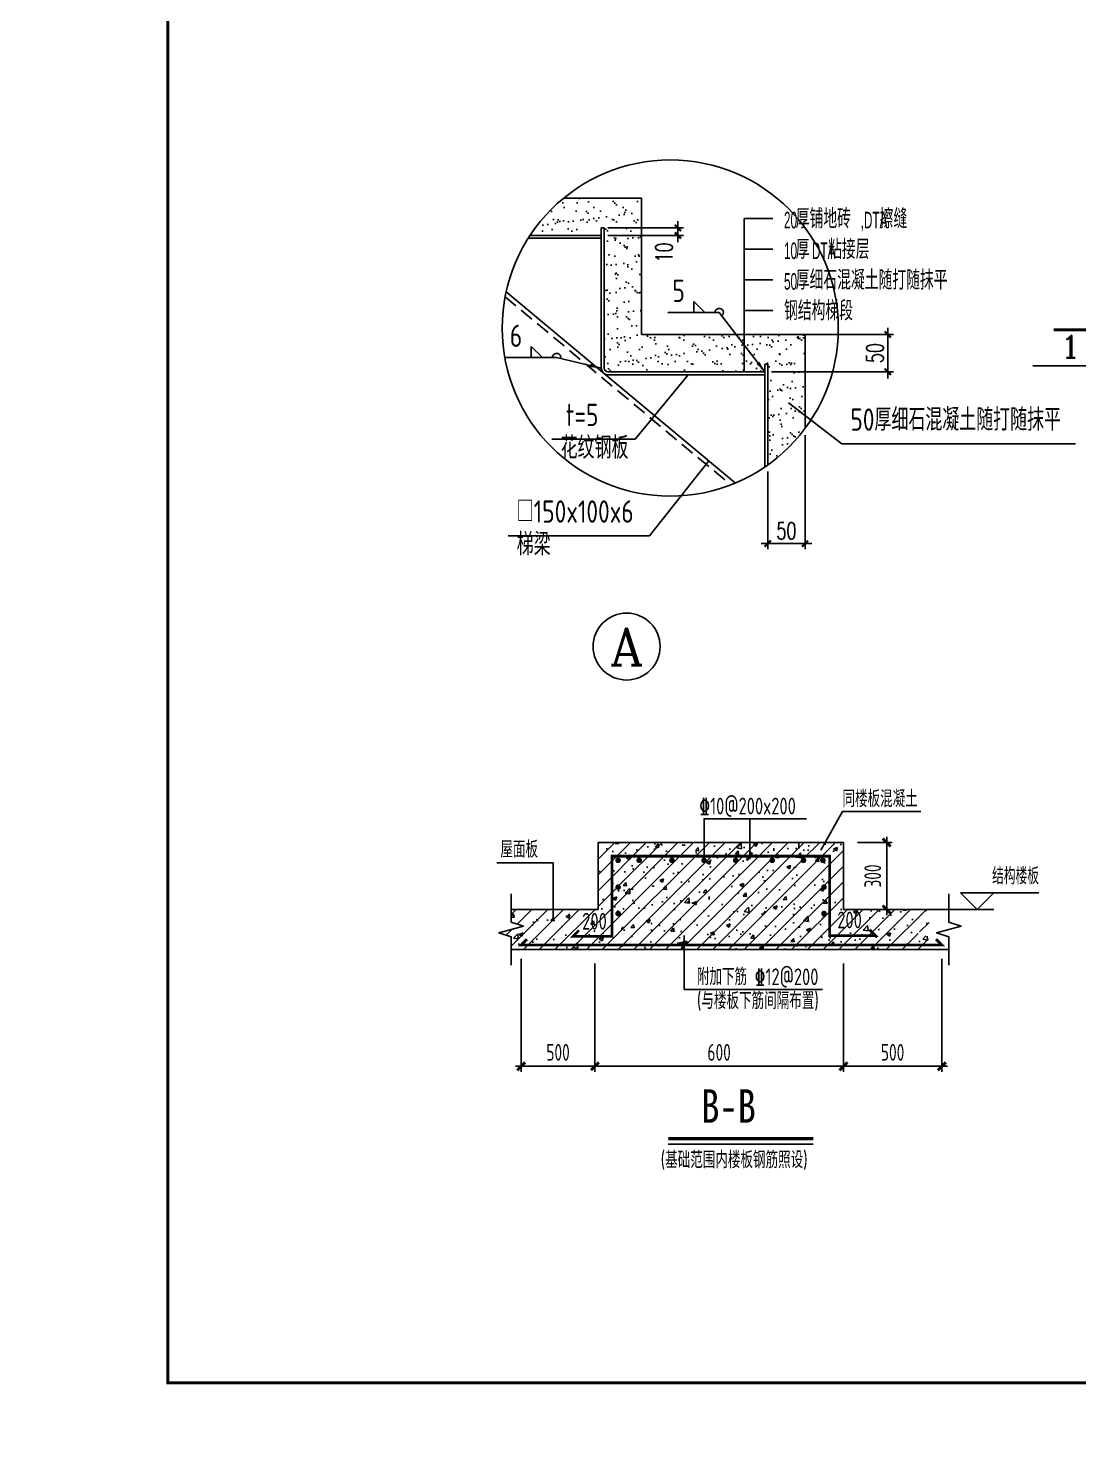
# Model space of a CAD drawing. Extents: x 458696 to 839151, y -191463 to 35158.
# Drawn here: x 505277 to 514694, y -181309 to -168670 of the extents above; entities that cross this region are included whole.
import ezdxf
from ezdxf.enums import TextEntityAlignment as Align

# ---------------------------------------------------------------- set-up
doc = ezdxf.new("R2010")
doc.units = 0
doc.header["$LTSCALE"] = 500
doc.linetypes.add('HIDDEN', pattern=[0.375, 0.25, -0.125])
doc.layers.get('0').update_dxf_attribs({"linetype": 'CONTINUOUS'})
doc.layers.get('Defpoints').update_dxf_attribs({"color": 167, "linetype": 'CONTINUOUS'})
for name, color, linetype in [('01-标注_符号', 200, 'CONTINUOUS'), ('02-TEXT_标注', 130, 'CONTINUOUS'), ('AXIS_TEXT', 7, 'CONTINUOUS'), ('DIM', 3, 'CONTINUOUS'), ('PUB_DIM', 3, 'CONTINUOUS'), ('REIN', 1, 'CONTINUOUS'), ('TEXT', 7, 'CONTINUOUS'), ('THIN', 7, 'CONTINUOUS'), ('实体', 7, 'CONTINUOUS'), ('尺寸', 3, 'CONTINUOUS'), ('文字', 7, 'CONTINUOUS'), ('标注', 1, 'CONTINUOUS'), ('虚线', 4, 'HIDDEN'), ('辅助', 8, 'CONTINUOUS')]:
    doc.layers.add(name, color=color, linetype=linetype)
doc.styles.add('_TCH_DIM', font='ros.shx', dxfattribs={"width": 0.8, "bigfont": 'jd.shx'})
doc.styles.add('COMPLEX', font='COMPLEX')
doc.styles.add('DIM_FONT', font='SIMPLEX', dxfattribs={"width": 0.7, "bigfont": 'GBCBIG'})
doc.styles.add('TSSD_Dimension', font='tssdeng.shx', dxfattribs={"width": 0.7, "bigfont": 'TSSDCHN.SHX'})
doc.styles.add('TSSD_Label', font='Tssdeng.shx', dxfattribs={"width": 0.7, "bigfont": 'Hztxt.shx'})
doc.styles.add('TSSD_Rein', font='Tssdeng.shx', dxfattribs={"width": 0.7, "bigfont": 'hztxt.shx'})
doc.styles.add('宋体', font='', dxfattribs={"width": 0.9})
doc.styles.add('标注', font='romans.shx', dxfattribs={"width": 0.8})
doc.styles.add('说明', font='tssdeng.shx', dxfattribs={"width": 0.8, "bigfont": 'tssdchn.shx'})
doc.styles.add('轴线', font='COMPLEX.shx')
doc.styles.get('宋体').set_extended_font_data('SimSun')
doc.dimstyles.new('dim-15', dxfattribs={"dimscale": 15, "dimtxt": 3, "dimasz": 2, "dimexe": 2, "dimexo": 1.5, "dimgap": 1, "dimtad": 1, "dimdec": 0, "dimdsep": 46, "dimtxsty": '标注', "dimcen": 2.5, "dimclrd": 256, "dimclre": 256, "dimclrt": 6, "dimadec": 1, "dimazin": 2, "dimtfac": 1, "dimtdec": 0, "dimtmove": 0, "dimatfit": 3, "dimfxl": 1, "dimlwd": -1, "dimlwe": -1, "dimarcsym": 0})
doc.dimstyles.new('DIMN50', dxfattribs={"dimscale": 0.5, "dimtxt": 300, "dimasz": 0.8, "dimexe": 100, "dimexo": 120, "dimgap": 80, "dimtad": 1, "dimdec": 0, "dimrnd": 1, "dimzin": 0, "dimdsep": 46, "dimtxsty": 'DIM_FONT', "dimblk": '_dimx', "dimcen": 0.09, "dimclrd": 3, "dimclre": 3, "dimclrt": 7, "dimadec": 0, "dimazin": 0, "dimtfac": 1, "dimtdec": 0, "dimtix": 1, "dimtmove": 2, "dimatfit": 3, "dimldrblk": '_dimx', "dimfxl": 70, "dimtolj": 1, "dimtzin": 0, "dimarcsym": 0})
doc.dimstyles.new('TSSD_50_50', dxfattribs={"dimtxt": 150, "dimasz": 50, "dimexe": 50, "dimexo": 125, "dimgap": 50, "dimtad": 1, "dimdec": 0, "dimzin": 0, "dimdsep": 46, "dimtxsty": 'TSSD_Dimension', "dimblk": 'ARCHTICK', "dimblk1": 'ARCHTICK', "dimblk2": 'ARCHTICK', "dimcen": 0, "dimdle": 50, "dimclrt": 7, "dimadec": 0, "dimazin": 0, "dimtfac": 1, "dimtdec": 0, "dimtix": 1, "dimtmove": 2, "dimatfit": 3, "dimfxl": 1, "dimtolj": 1, "dimtzin": 0, "dimarcsym": 0})

# ---------------------------------------------------------------- blocks, each defined once
blk = doc.blocks.new('图框-A1')
for points, const_width in [([(0, 0), (841, 0), (841, 594), (0, 594)], 0.05), ([(766, 584), (25, 584), (25, 10), (766, 10)], 0.5)]:
    blk.add_lwpolyline(points, close=True, dxfattribs=dict(const_width=const_width))
blk = doc.blocks.new('_dimx')
blk.add_line((-150, 0), (150, 0))
at = {"const_width": 50}
blk.add_lwpolyline([(-70, -70), (70, 70)], dxfattribs=at)
blk = doc.blocks.new('*D1076')
at = {"layer": 'Defpoints', "color": 0, "transparency": 16777216}
for p in [(511880, -171414), (512982, -171414), (511880, -171748)]:
    blk.add_point(p, dxfattribs=at)
at = {"layer": 'PUB_DIM', "color": 3, "lineweight": -2, "transparency": 16777216}
for p, q in [((511940, -171414), (513032, -171414)), ((512982, -171747), (512982, -171415)), ((511940, -171748), (513032, -171748))]:
    blk.add_line(p, q, dxfattribs=at)
at = {"layer": 'PUB_DIM', "color": 3, "lineweight": -2, "transparency": 16777216, "xscale": 0.4, "yscale": 0.4, "zscale": 0.4}
for p, rotation in [((512982, -171414), 90), ((512982, -171748), 270)]:
    blk.add_blockref('_dimx', p, dxfattribs=dict(at, rotation=rotation))
at = {"layer": 'PUB_DIM', "color": 7, "transparency": 16777216, "insert": (512867, -171581), "char_height": 150, "attachment_point": 5, "rotation": 90, "style": 'DIM_FONT'}
blk.add_mtext('\\A1;50', dxfattribs=at)
blk = doc.blocks.new('*D1077')
at = {"layer": 'Defpoints', "color": 0, "transparency": 16777216}
for p in [(510413, -170459), (510413, -170526), (511101, -170526)]:
    blk.add_point(p, dxfattribs=at)
at = {"layer": 'PUB_DIM', "color": 3, "lineweight": -2, "transparency": 16777216}
for p, q in [((510473, -170459), (511151, -170459)), ((511101, -170458), (511101, -170458)), ((511101, -170459), (511101, -170526)), ((510473, -170526), (511151, -170526)), ((511101, -170526), (511101, -170526))]:
    blk.add_line(p, q, dxfattribs=at)
at = {"layer": 'PUB_DIM', "color": 3, "lineweight": -2, "transparency": 16777216, "xscale": 0.4, "yscale": 0.4, "zscale": 0.4}
for p, rotation in [((511101, -170459), 270), ((511101, -170526), 90)]:
    blk.add_blockref('_dimx', p, dxfattribs=dict(at, rotation=rotation))
at = {"layer": 'PUB_DIM', "color": 7, "transparency": 16777216, "insert": (510976, -170679), "char_height": 150, "attachment_point": 5, "rotation": 90, "style": 'DIM_FONT'}
blk.add_mtext('\\A1;10', dxfattribs=at)
blk = doc.blocks.new('_AXISO')
blk.add_circle((0, 0), 0.5)
at = {"layer": 'AXIS_TEXT', "style": 'COMPLEX', "width": 1.041667}
blk.add_attdef('A', text='', height=0.56, dxfattribs=at).set_placement((-0.25, -0.28), (0.25, -0.28), align=Align.FIT)
blk = doc.blocks.new('*D1078')
at = {"layer": 'Defpoints', "color": 0, "transparency": 16777216}
for p in [(512240, -172257), (511906, -172583), (512240, -173288)]:
    blk.add_point(p, dxfattribs=at)
at = {"layer": 'PUB_DIM', "color": 3, "lineweight": -2, "transparency": 16777216}
for p, q in [((512240, -172317), (512240, -173338)), ((511906, -172643), (511906, -173338)), ((511907, -173288), (512239, -173288))]:
    blk.add_line(p, q, dxfattribs=at)
at = {"layer": 'PUB_DIM', "color": 3, "lineweight": -2, "transparency": 16777216, "xscale": 0.4, "yscale": 0.4, "zscale": 0.4, "rotation": 180}
blk.add_blockref('_dimx', (511906, -173288), dxfattribs=at)
at = {"layer": 'PUB_DIM', "color": 3, "lineweight": -2, "transparency": 16777216, "xscale": 0.4, "yscale": 0.4, "zscale": 0.4}
blk.add_blockref('_dimx', (512240, -173288), dxfattribs=at)
at = {"layer": 'PUB_DIM', "color": 7, "transparency": 16777216, "insert": (512073, -173173), "char_height": 150, "attachment_point": 5, "style": 'DIM_FONT'}
blk.add_mtext('\\A1;50', dxfattribs=at)
blk = doc.blocks.new('_ArchTick')
at = {"color": 0, "const_width": 0.5}
blk.add_lwpolyline([(-0.71, -0.71), (0.71, 0.71)], dxfattribs=at)
blk = doc.blocks.new('*D1107')
at = {"layer": 'Defpoints', "color": 0, "transparency": 16777216}
for p in [(510357, -176926), (512584, -176926), (512584, -177971)]:
    blk.add_point(p, dxfattribs=at)
at = {"layer": 'DIM', "color": 0, "lineweight": -2, "transparency": 16777216}
for p, q in [((510357, -177051), (510357, -178021)), ((512584, -177051), (512584, -178021)), ((510307, -177971), (512634, -177971))]:
    blk.add_line(p, q, dxfattribs=at)
at = {"layer": 'DIM', "color": 0, "lineweight": -2, "transparency": 16777216, "xscale": 50, "yscale": 50, "zscale": 50, "rotation": 180}
blk.add_blockref('_ArchTick', (510357, -177971), dxfattribs=at)
at = {"layer": 'DIM', "color": 0, "lineweight": -2, "transparency": 16777216, "xscale": 50, "yscale": 50, "zscale": 50}
blk.add_blockref('_ArchTick', (512584, -177971), dxfattribs=at)
at = {"layer": 'DIM', "color": 7, "transparency": 16777216, "insert": (511470, -177846), "char_height": 150, "attachment_point": 5, "style": 'TSSD_Dimension'}
blk.add_mtext('\\A1;600', dxfattribs=at)
blk = doc.blocks.new('*D1108')
at = {"layer": 'Defpoints', "color": 0, "transparency": 16777216}
for p in [(512584, -175966), (512584, -176566), (512972, -176566)]:
    blk.add_point(p, dxfattribs=at)
at = {"layer": 'DIM', "color": 0, "lineweight": -2, "transparency": 16777216}
for p, q in [((512972, -175916), (512972, -176616)), ((512709, -175966), (513022, -175966)), ((512709, -176566), (513022, -176566))]:
    blk.add_line(p, q, dxfattribs=at)
at = {"layer": 'DIM', "color": 0, "lineweight": -2, "transparency": 16777216, "xscale": 50, "yscale": 50, "zscale": 50}
for p, rotation in [((512972, -175966), 90), ((512972, -176566), 270)]:
    blk.add_blockref('_ArchTick', p, dxfattribs=dict(at, rotation=rotation))
at = {"layer": 'DIM', "color": 7, "transparency": 16777216, "insert": (512847, -176266), "char_height": 150, "attachment_point": 5, "rotation": 90, "style": 'TSSD_Dimension'}
blk.add_mtext('\\A1;300', dxfattribs=at)
blk = doc.blocks.new('*D1115')
at = {"layer": 'Defpoints', "color": 0, "transparency": 16777216}
for p in [(512584, -176926), (513466, -176884), (513466, -177971)]:
    blk.add_point(p, dxfattribs=at)
at = {"layer": 'DIM', "color": 0, "lineweight": -2, "transparency": 16777216}
for p, q in [((512584, -177051), (512584, -178021)), ((513466, -177009), (513466, -178021)), ((512534, -177971), (513516, -177971))]:
    blk.add_line(p, q, dxfattribs=at)
at = {"layer": 'DIM', "color": 0, "lineweight": -2, "transparency": 16777216, "xscale": 50, "yscale": 50, "zscale": 50, "rotation": 180}
blk.add_blockref('_ArchTick', (512584, -177971), dxfattribs=at)
at = {"layer": 'DIM', "color": 0, "lineweight": -2, "transparency": 16777216, "xscale": 50, "yscale": 50, "zscale": 50}
blk.add_blockref('_ArchTick', (513466, -177971), dxfattribs=at)
at = {"layer": 'DIM', "color": 7, "transparency": 16777216, "insert": (513025, -177846), "char_height": 150, "attachment_point": 5, "style": 'TSSD_Dimension'}
blk.add_mtext('\\A1;500', dxfattribs=at)
blk = doc.blocks.new('*D1116')
at = {"layer": 'Defpoints', "color": 0, "transparency": 16777216}
for p in [(509695, -176884), (510357, -176926), (509695, -177971)]:
    blk.add_point(p, dxfattribs=at)
at = {"layer": 'DIM', "color": 0, "lineweight": -2, "transparency": 16777216}
for p, q in [((509695, -177009), (509695, -178021)), ((510357, -177051), (510357, -178021)), ((510407, -177971), (509645, -177971))]:
    blk.add_line(p, q, dxfattribs=at)
at = {"layer": 'DIM', "color": 0, "lineweight": -2, "transparency": 16777216, "xscale": 50, "yscale": 50, "zscale": 50, "rotation": 180}
blk.add_blockref('_ArchTick', (509695, -177971), dxfattribs=at)
at = {"layer": 'DIM', "color": 0, "lineweight": -2, "transparency": 16777216, "xscale": 50, "yscale": 50, "zscale": 50}
blk.add_blockref('_ArchTick', (510357, -177971), dxfattribs=at)
at = {"layer": 'DIM', "color": 7, "transparency": 16777216, "insert": (510026, -177846), "char_height": 150, "attachment_point": 5, "style": 'TSSD_Dimension'}
blk.add_mtext('\\A1;500', dxfattribs=at)

msp = doc.modelspace()

# ---------------------------------------------------------------- hatches: boundary and pattern name
h = msp.add_hatch()
h.set_pattern_fill('AN31C', color=251, scale=500, style=0)
h.set_pattern_definition([(45, (286743.84, 90410.82), (-70.710678, 70.710678), []), (50, (286743.84, 90410.82), (358.6301, -31.37607), [37.5, -412.5]), (355, (286743.84, 90410.82), (-69.37567, 376.09607), [30, -330]), (100.4514, (286773.73, 90408.2), (289.2547, 344.71977), [31.8701, -350.57106]), (46.1842, (286743.84, 90510.82), (533.6205, -82.7595), [56.25, -618.75]), (96.6356, (286788.3, 90503.93), (467.33135, 487.0589), [47.80514, -525.8565]), (351.1842, (286743.84, 90510.8), (467.331, 487.0593), [45, -495]), (21, (286793.84, 90485.82), (298.45353, -201.30945), [37.5, -412.5]), (326, (286793.84, 90485.82), (121.65767, 362.57502), [30, -330]), (71.4514, (286818.7, 90469.05), (420.1113, 161.26525), [31.8701, -350.57106]), (37.5, (286743.84, 90410.82), (6.07993, 166.446927), [0, -326, 0, -335, 0, -331.25]), (7.5, (286743.84, 90410.82), (131.53477, 197.20586), [0, -191, 0, -318.5, 0, -126.25]), (327.5, (286632.34, 90410.82), (266.91122, -11.277436), [0, -125, 0, -390, 0, -517.5]), (317.5, (286582.34, 90410.82), (291.59308, 50.05249), [0, -162.5, 0, -259, 0, -367.5])])
h.paths.add_polyline_path([(511335.002, -176088.386), (511335.002, -176113.386, -0.414213562), (511347.502, -176125.886, -1), (511322.502, -176125.886, -0.414213562), (511335.002, -176113.386), (511335.002, -176088.386), (510509.236, -176088.386), (510509.236, -176360.815), (510384.256, -176207.692), (510384.256, -176565.624), (509606.001, -176565.624), (509606.001, -176680.624), (509716.001, -176715.624), (509496.001, -176775.624), (509606.001, -176810.624), (509606.001, -176925.624), (513348.144, -176925.624), (513348.144, -176810.624), (513238.144, -176775.624), (513458.144, -176715.624), (513348.144, -176680.624), (513348.144, -176565.624), (513267.771, -176565.624), (512584.256, -176565.624), (512584.256, -175965.624), (511744.101, -175965.624), (511744.101, -176088.386)])
h.paths.add_polyline_path([(511034.377, -176125.886, -1), (511059.377, -176125.886, -1)], flags=16)
h.paths.add_polyline_path([(511606.106, -176125.886, -1), (511631.106, -176125.886, -1)], flags=16)
h.paths.add_polyline_path([(510577.102, -176602.564, -1), (510552.102, -176602.564, -1)], flags=16)
h.paths.add_polyline_path([(510741.029, -176125.886, -1), (510766.029, -176125.886, -1)], flags=16)
h.paths.add_polyline_path([(510552.102, -176365.74, -1), (510577.102, -176365.74, -1)], flags=16)
h.paths.add_polyline_path([(511933.249, -176125.886, -1), (511958.249, -176125.886, -1)], flags=16)
h.paths.add_polyline_path([(510552.102, -176125.886, -1), (510577.102, -176125.886, -1)], flags=16)
h.paths.add_polyline_path([(512213.847, -176125.886, -1), (512238.847, -176125.886, -1)], flags=16)
h.paths.add_polyline_path([(512397.524, -176602.564, -1), (512422.524, -176602.564, -1)], flags=16)
h.paths.add_polyline_path([(512397.524, -176365.74, -1), (512422.524, -176365.74, -1)], flags=16)
h.paths.add_polyline_path([(512387.482, -176125.886, -1), (512412.482, -176125.886, -1)], flags=16)
h.paths.add_polyline_path([(511335.002, -175965.624), (510825.929, -175965.624), (510384.256, -175965.624), (510384.256, -176207.692), (510509.236, -176360.815), (510509.236, -176088.386), (511335.002, -176088.386)], flags=17)
h.paths.add_polyline_path([(511744.101, -175965.624), (511335.002, -175965.624), (511335.002, -176088.386), (511742.737, -176088.386), (511744.101, -176086.355)])
h.paths.add_polyline_path([(512687.209, -176798.581), (512981.439, -176798.581), (512981.439, -176616.85), (512687.209, -176616.85)], flags=24)
h.paths.add_polyline_path([(510092.615, -176810.412), (510386.845, -176810.412), (510386.845, -176628.681), (510092.615, -176628.681)], flags=24)
at = {"layer": '尺寸'}
h = msp.add_hatch(dxfattribs=at)
h.set_pattern_fill('AR-SAND', color=256, scale=66.666667, style=0)
h.set_pattern_definition([(37.5, (439096.86, -176028.89), (-5.33344, 163.13775), [0, -128.69333, 0, -143.93333, 0, -137.58333]), (7.5, (439096.86, -176028.89), (149.8411, 238.9417), [0, -69.42667, 0, -115.99333, 0, -44.45]), (327.5, (438992.72, -176028.89), (263.66412, 0.47906), [0, -42.33333, 0, -152.4, 0, -198.96667]), (317.5, (438992.72, -176028.89), (254.5188, 74.3098), [0, -21.16667, 0, -99.90667, 0, -114.3])])
h.paths.add_polyline_path([(510439.833, -171714.427, 0.414213562), (510473.166, -171747.76), (511879.833, -171747.76), (511879.833, -171681.094), (511906.499, -171681.094), (511906.499, -172583.043, 0.077892904), (512239.833, -172256.696), (512239.833, -171414.427), (510773.166, -171414.427), (510773.166, -170192.205), (510076.42, -170192.205, 0.074922583), (509775.748, -170525.538), (510413.166, -170525.538), (510413.166, -170458.871), (510439.833, -170458.871)])

# ---------------------------------------------------------------- linework, layer by layer
at = {"layer": '01-标注_符号'}
for p, q in [((511693.006, -171747.76), (511693.006, -170375.783)), ((511693.006, -170375.783), (511951.907, -170375.783)), ((511693.006, -170650.533), (511951.907, -170650.533)), ((511693.006, -170925.283), (511951.907, -170925.283)), ((511693.006, -171200.033), (511951.907, -171200.033))]:
    msp.add_line(p, q, dxfattribs=at)
at = {"layer": 'PUB_DIM'}
for p, q in [((512383.075, -176033.564), (512576.536, -175686.604)), ((512576.536, -175686.604), (513278.144, -175686.604)), ((509982.055, -176148.252), (509476.648, -176148.252)), ((509982.055, -176654.251), (509982.055, -176148.252))]:
    msp.add_line(p, q, dxfattribs=at)
for points in [[(511335.002, -176125.886), (511335.002, -175752.938), (512253.416, -175752.938)], [(511744.101, -176115.833), (511744.101, -175752.938)], [(511158.076, -176800.119), (511158.076, -177282.631), (512397.337, -177282.631)]]:
    msp.add_lwpolyline(points, dxfattribs=at)
at = {"layer": 'REIN', "color": 3, "const_width": 25}
for points in [[(511765.437, -176054.58), (511717.509, -176125.959)], [(511182.04, -176848.792), (511134.112, -176920.171)]]:
    msp.add_lwpolyline(points, dxfattribs=at)
at = {"layer": 'REIN', "const_width": 25}
for points in [[(510213.655, -176753.014), (510160.622, -176806.047), (510509.236, -176806.047), (510509.236, -176088.386), (512459.971, -176088.386), (512459.971, -176799.688), (512869.891, -176799.688), (512816.858, -176746.655)], [(509748.392, -176831.449), (509695.359, -176884.482), (513466.084, -176884.482), (513413.051, -176831.449)]]:
    msp.add_lwpolyline(points, dxfattribs=at)
for points in [[(510552.102, -176125.886, 1), (510577.102, -176125.886, 1)], [(510741.029, -176125.886, 1), (510766.029, -176125.886, 1)], [(511034.377, -176125.886, 1), (511059.377, -176125.886, 1)], [(511322.502, -176125.886, 1), (511347.502, -176125.886, 1)], [(511606.106, -176125.886, 1), (511631.106, -176125.886, 1)], [(511933.249, -176125.886, 1), (511958.249, -176125.886, 1)], [(512213.847, -176125.886, 1), (512238.847, -176125.886, 1)], [(512387.482, -176125.886, 1), (512412.482, -176125.886, 1)], [(510552.102, -176365.74, 1), (510577.102, -176365.74, 1)], [(512397.524, -176365.74, 1), (512422.524, -176365.74, 1)], [(510552.102, -176602.564, 1), (510577.102, -176602.564, 1)], [(512397.524, -176602.564, 1), (512422.524, -176602.564, 1)]]:
    msp.add_lwpolyline(points, format="xyb", close=True, dxfattribs=at)
at = {"layer": 'TEXT'}
for p, q in [((510384.256, -175965.624), (512584.256, -175965.624)), ((510384.256, -175965.624), (510384.256, -176565.624)), ((512584.256, -175965.624), (512584.256, -176565.624)), ((510384.256, -176565.624), (509606.001, -176565.624)), ((512584.256, -176565.624), (513529.488, -176565.624)), ((513529.488, -176925.624), (509606.001, -176925.624))]:
    msp.add_line(p, q, dxfattribs=at)
at = {"layer": 'THIN'}
for p, q in [((513783.425, -176565.624), (513633.425, -176415.624)), ((513633.425, -176415.624), (513933.425, -176415.624)), ((513783.425, -176565.624), (513933.425, -176415.624)), ((513933.425, -176415.624), (514336.89, -176415.624)), ((513449.114, -176565.624), (513933.425, -176565.624)), ((513783.425, -176565.624), (513783.425, -176565.624))]:
    msp.add_line(p, q, dxfattribs=at)
for points in [[(509606.001, -176425.624), (509606.001, -176680.624), (509716.001, -176715.624), (509496.001, -176775.624), (509606.001, -176810.624), (509606.001, -177065.624)], [(513529.488, -176425.624), (513529.488, -176680.624), (513639.488, -176715.624), (513419.488, -176775.624), (513529.488, -176810.624), (513529.488, -177065.624)]]:
    msp.add_lwpolyline(points, dxfattribs=at)
at = {"layer": '实体'}
for p, q in [((510439.833, -170458.871), (510413.166, -170458.871)), ((510413.166, -170458.871), (510413.166, -171714.427)), ((510439.833, -170458.871), (510439.833, -171714.427)), ((510413.166, -170552.205), (509758.511, -170552.205)), ((510413.166, -170525.538), (509775.748, -170525.538)), ((509561.131, -171032.179), (511616.376, -172744.884)), ((511879.833, -171747.76), (510473.166, -171747.76)), ((511906.499, -171681.094), (511879.833, -171681.094)), ((511879.833, -171681.094), (511879.833, -172601.624)), ((511906.499, -171681.094), (511906.499, -172583.043)), ((511879.833, -171774.427), (510473.166, -171774.427)), ((510825.929, -175965.624), (512183.749, -175965.624)), ((512183.749, -175965.624), (512183.749, -176018.958))]:
    msp.add_line(p, q, dxfattribs=at)
for radius in [60, 33.333]:
    msp.add_arc((510473.166, -171714.427), radius, 180, 270, dxfattribs=at)
at = {"layer": '尺寸'}
for p, q in [((511243.235, -171217.578), (511243.235, -171117.578)), ((511243.235, -171117.578), (511343.235, -171217.578)), ((509785.398, -171620.144), (509785.398, -171520.144)), ((509785.398, -171520.144), (509885.398, -171620.144))]:
    msp.add_line(p, q, dxfattribs=at)
for centre, start in [((511470.859, -171217.578), 307.6459763), ((510013.022, -171620.144), 346.741658)]:
    msp.add_arc(centre, 37.5, start, 180, dxfattribs=at)
at = {"layer": '标注', "linetype": 'Continuous'}
for p, q in [((510716.924, -172351.332), (511191.418, -171774.427)), ((509971.631, -172351.332), (510716.924, -172351.332)), ((512569.285, -172393.391), (514665.11, -172393.391)), ((509578.567, -173217.188), (510846.014, -173217.188))]:
    msp.add_line(p, q, dxfattribs=at)
at = {"layer": '标注'}
for p, q in [((512569.285, -172393.391), (512090.632, -172025.364)), ((510846.014, -173217.188), (511376.517, -172545.001))]:
    msp.add_line(p, q, dxfattribs=at)
at = {"layer": '标注', "color": 7}
msp.add_line((511014.551, -178668.878), (512313.125, -178668.878), dxfattribs=at)
at = {"layer": '标注', "const_width": 25}
msp.add_lwpolyline([(514769.385, -171372.105), (514469.385, -171372.105)], dxfattribs=at)
at = {"layer": '标注', "color": 7, "const_width": 30}
msp.add_lwpolyline([(511014.551, -178618.878), (512313.125, -178618.878)], dxfattribs=at)
at = {"layer": '标注'}
msp.add_circle((511032.1, -171356.516), 1506.302, dxfattribs=at)
at = {"layer": '虚线'}
msp.add_line((509552.024, -171076.659), (511574.268, -172761.862), dxfattribs=at)
at = {"layer": '辅助'}
for p, q in [((510773.166, -170192.205), (510076.42, -170192.205)), ((510773.166, -170192.205), (510773.166, -171414.427)), ((512239.833, -171414.427), (510773.166, -171414.427)), ((512239.833, -171414.427), (512239.833, -172256.696)), ((514281.581, -171693.444), (517241.668, -171693.444))]:
    msp.add_line(p, q, dxfattribs=at)

# ---------------------------------------------------------------- block references
at = {"xscale": 50, "yscale": 50, "zscale": 50}
msp.add_blockref('图框-A1', (505278.024, -181307.375), dxfattribs=at)
at = {"layer": '标注'}
ref = msp.add_blockref('_AXISO', (510640.857, -174209.803), dxfattribs=dict(at, xscale=-600, yscale=600, zscale=600, rotation=180))
ref.add_attrib('A', 'A', dxfattribs={"layer": '文字', "height": 336, "style": '轴线', "width": 1.041667}).set_placement((510490.857, -174377.803), (510790.857, -174377.803), align=Align.FIT)

# ---------------------------------------------------------------- texts
at = {"layer": '02-TEXT_标注', "style": '_TCH_DIM'}
for s, height, width, p in [('20', 148.75, 0.529412, (512051.657, -170463.283)), ('厚铺地砖', 173.6434, 0.75, (512156.657, -170463.283)), (',DTA', 148.75, 0.529412, (512738.633, -170463.283)), ('擦缝', 173.6434, 0.75, (512909.258, -170463.283)), ('10', 148.75, 0.529412, (512051.657, -170738.033)), ('厚', 173.643, 0.75, (512156.657, -170738.033)), ('DTA', 148.75, 0.529412, (512302.151, -170738.033)), ('粘接层', 173.6434, 0.75, (512446.526, -170738.033)), ('50', 148.75, 0.529412, (512051.657, -171012.783)), ('厚细石混凝土随打随抹平', 173.64341, 0.75, (512156.657, -171012.783)), ('钢结构梯段', 173.6434, 0.75, (512051.657, -171287.533))]:
    msp.add_text(s, height=height, dxfattribs=dict(at, width=width)).set_placement(p)
at = {"layer": 'TEXT', "style": 'TSSD_Rein', "width": 0.75}
for s, height, p in [('%%13210@200x200', 149.99985, (511293.006, -175714.331)), ('同楼板混凝土 ', 149.9999, (512575.431, -175649.18)), (' 屋面板', 149.9999, (509440.942, -176102.218)), ('附加下筋 %%13212@200', 149.99985, (511270.895, -177244.024)), ('(与楼板下筋间隔布置)', 149.99985, (511270.895, -177458.729)), ('(基础范围内楼板钢筋照设)', 149.99985, (510945.929, -178884.237))]:
    msp.add_text(s, height=height, dxfattribs=at).set_placement(p)
for p in [(510462.93, -176791.662), (512749.449, -176779.831)]:
    msp.add_text('200', height=149.9999, dxfattribs=at).set_placement(p, align=Align.BOTTOM_RIGHT)
at = {"layer": 'THIN', "style": 'TSSD_Label', "width": 0.7}
msp.add_text('结构楼板', height=150, dxfattribs=at).set_placement((514336.89, -176385.624), align=Align.BOTTOM_RIGHT)
at = {"layer": '文字', "style": '说明', "width": 0.8}
for s, p in [('5', (511162.527, -171182.388)), ('6', (509704.69, -171584.954))]:
    msp.add_text(s, height=200, dxfattribs=at).set_placement(p, align=Align.BOTTOM_RIGHT)
at = {"layer": '文字', "style": '轴线'}
msp.add_text('1', height=200, dxfattribs=at).set_placement((514619.385, -171522.105), align=Align.MIDDLE)
at = {"layer": '文字', "width": 0.8}
for s, height, style, p in [('t=5', 200, '说明', (510095.714, -172294.491, 0.006)), ('50厚细石混凝土随打随抹平', 200, '说明', (512646.787, -172336.55, 0.006)), ('花纹钢板', 200, '说明', (510049.133, -172588.008, 0.006)), ('□150x100x6', 200, '说明', (509656.069, -173160.347, 0.006)), ('梯梁', 200, '说明', (509656.069, -173453.864, 0.006)), ('B-B', 300, '宋体', (511309.751, -178566.964, 0.006))]:
    msp.add_text(s, height=height, dxfattribs=dict(at, style=style)).set_placement(p, align=Align.BOTTOM_LEFT)

# ---------------------------------------------------------------- dimensions: what is measured, and where the dimension line sits
at = {"layer": 'DIM'}
dim = msp.add_linear_dim(base=(512971.556, -176565.624), p1=(512584.256, -175965.624), p2=(512584.256, -176565.624), angle=90, text='300', dimstyle='TSSD_50_50', dxfattribs=at)
dim.commit()
dim.dimension.update_dxf_attribs({"geometry": '*D1108', "text_midpoint": (512846.556, -176265.624)})
for base, p1, p2, text, picture, middle in [((509695.359, -177970.932), (510356.557, -176925.624), (509695.359, -176884.482), '500', '*D1116', (510025.958, -177845.932)), ((512584.256, -177970.932), (510356.557, -176925.624), (512584.256, -176925.624), '600', '*D1107', (511470.406, -177845.932)), ((513466.084, -177970.932), (512584.256, -176925.624), (513466.084, -176884.482), '500', '*D1115', (513025.17, -177845.932))]:
    dim = msp.add_linear_dim(base=base, p1=p1, p2=p2, text=text, dimstyle='TSSD_50_50', dxfattribs=at)
    dim.commit()
    dim.dimension.update_dxf_attribs({"geometry": picture, "text_midpoint": middle})
at = {"layer": 'PUB_DIM'}
dim = msp.add_linear_dim(base=(511101.46, -170525.538), p1=(510413.166, -170458.871), p2=(510413.166, -170525.538), angle=90, text='10', dimstyle='DIMN50', dxfattribs=at)
dim.commit()
dim.dimension.update_dxf_attribs({"geometry": '*D1077', "text_midpoint": (510976.46, -170679.252), "dimtype": 160})
dim = msp.add_linear_dim(base=(512982.105, -171414.427), p1=(511879.833, -171747.76), p2=(511879.833, -171414.427), angle=90, text='50', dimstyle='DIMN50', dxfattribs=at)
dim.commit()
dim.dimension.update_dxf_attribs({"geometry": '*D1076', "text_midpoint": (512867.105, -171581.094)})
dim = msp.add_linear_dim(base=(512239.833, -173288.276), p1=(511906.499, -172583.043), p2=(512239.833, -172256.696), text='50', dimstyle='DIMN50', dxfattribs=at)
dim.commit()
dim.dimension.update_dxf_attribs({"geometry": '*D1078', "text_midpoint": (512073.166, -173173.276)})

# ---------------------------------------------------------------- leaders
at = {"layer": '尺寸'}
for points in [[(511879.833, -171747.76), (511470.859, -171217.578), (511010.438, -171217.578)], [(510413.166, -171714.427), (510013.022, -171620.144), (509552.6, -171620.144)]]:
    msp.add_leader(points, dimstyle='dim-15', override={"dimscale": 50, "dimgap": 0.625, "dimtad": 0}, dxfattribs=at)

doc.saveas('drawing.dxf')
